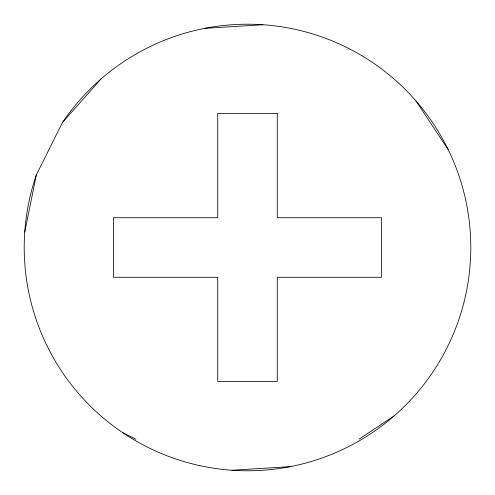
<?xml version="1.0" encoding="UTF-8"?>
<svg xmlns="http://www.w3.org/2000/svg" width="495" height="495" viewBox="0 0 495 495"><rect width="100%" height="100%" fill="white"/><g stroke="black" fill="none" stroke-linecap="round" stroke-linejoin="round"><path stroke-width="0.74" d="M24.75 232.006L36.352 174.883L62.339 122.71L100.949 79.039M359.141 439.09L394.051 415.961M204.812 28.333L262.994 24.75M232.006 470.25L290.188 466.667M122.71 432.661L135.859 439.207M415.961 100.949L448.154 149.54M62.339 122.71A223.288 223.288 0 0 1 438.855 132.425A223.288 223.288 0 0 1 270.926 469.557A223.288 223.288 0 0 1 36.352 174.883M277.274 113.528L217.726 113.528L217.726 217.726L113.528 217.726L113.528 277.274L217.726 277.274L217.726 381.472L277.274 381.472L277.274 277.274L381.472 277.274L381.472 217.726L277.274 217.726L277.274 113.528"/></g></svg>
